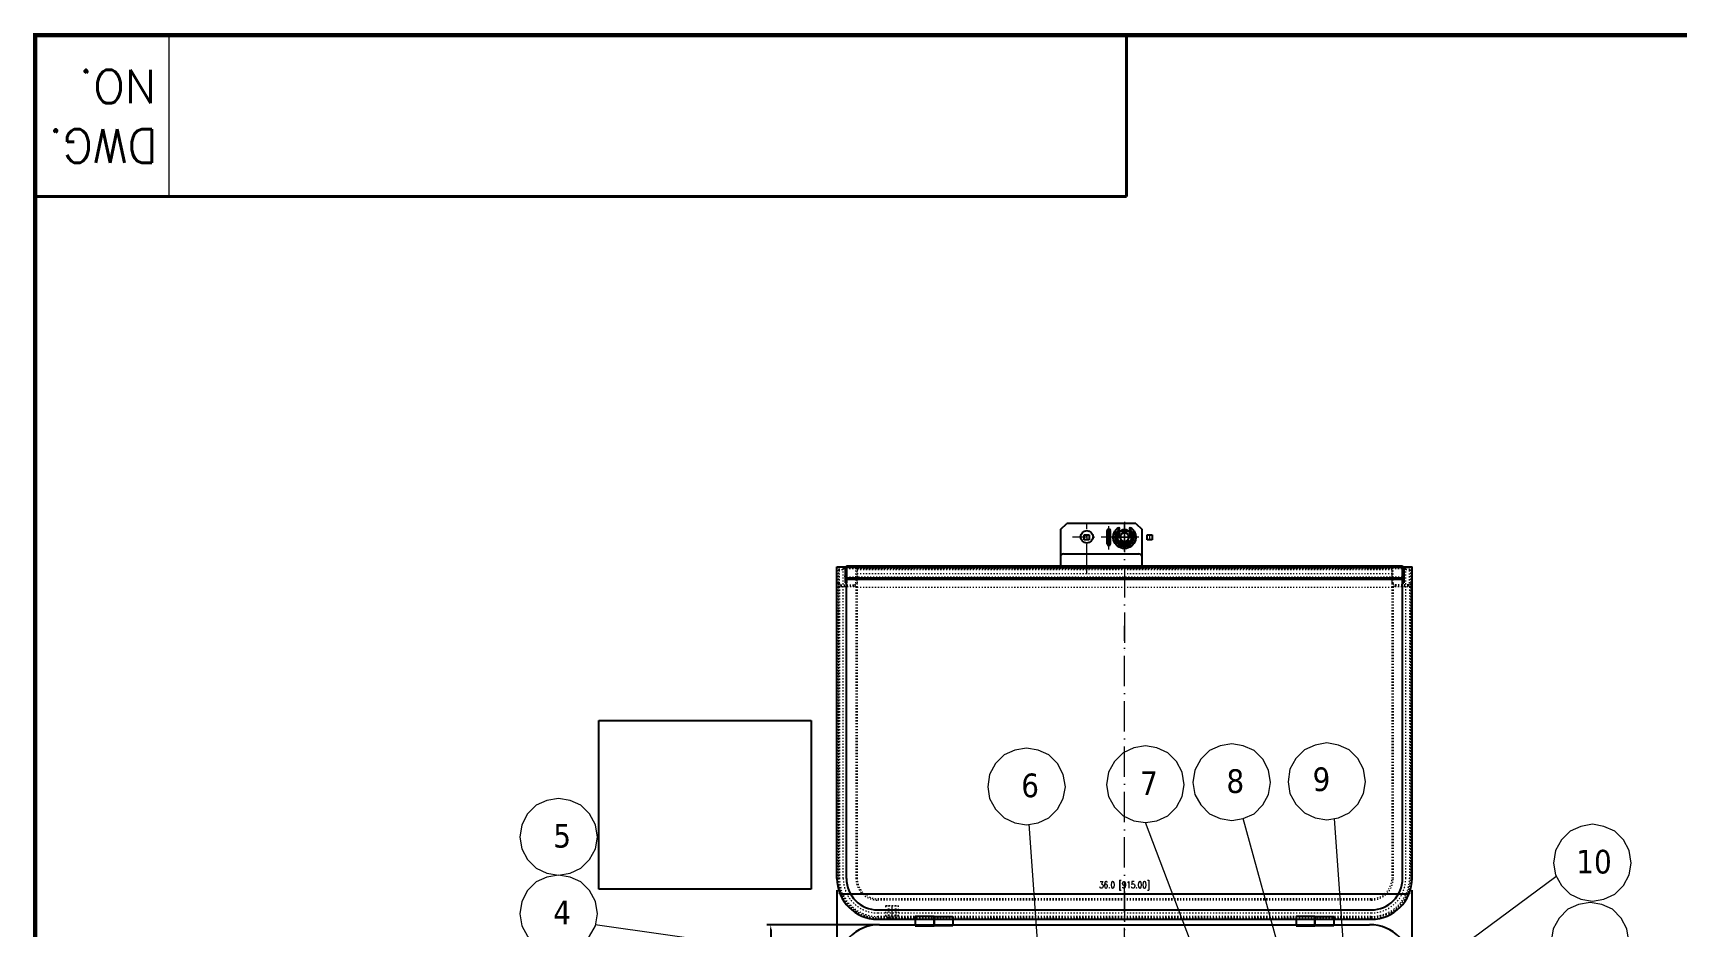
# Model space of a CAD drawing. Header units: millimetres. Extents: x 8127 to 36426, y -6229 to 13228.
# Drawn here: x 18832 to 21447, y 11394 to 12814 of the extents above; entities that cross this region are included whole.
import ezdxf

# ---------------------------------------------------------------- set-up
doc = ezdxf.new("R2010")
doc.units = ezdxf.units.MM
doc.header["$LTSCALE"] = 4
doc.linetypes.add('ACAD_ISO03W100', pattern=[1.18, 0.47, -0.71])
doc.linetypes.add('ACAD_ISO10W100', pattern=[18, 12, -3, 0, -3])
doc.layers.add('1', color=12, linetype='Continuous')
doc.layers.add('2', color=3, linetype='Continuous')
doc.layers.add('标注、文本', color=3, linetype='Continuous', lineweight=25)
doc.layers.add('铁心', color=3, linetype='Continuous', lineweight=0)
doc.styles.add('ROMANS', font='romans.shx', dxfattribs={"bigfont": 'whgtxt.shx'})
doc.styles.add('Tahoma$001', font='tahoma.ttf', dxfattribs={"height": 2.159784})
doc.styles.add('TH_GBDIM', font='romans.shx', dxfattribs={"width": 0.8, "bigfont": 'gbcbig.shx'})
doc.dimstyles.new('TH_GBDIM1', dxfattribs={"dimscale": 3, "dimtxt": 3.5, "dimasz": 2.5, "dimexe": 2, "dimexo": 0, "dimgap": 1.5, "dimtad": 1, "dimdec": 1, "dimlfac": 0.03937, "dimzin": 0, "dimdsep": 46, "dimtxsty": 'TH_GBDIM', "dimcen": 2.5, "dimclrd": 3, "dimclre": 256, "dimclrt": 2, "dimadec": 0, "dimazin": 0, "dimtfac": 0.714286, "dimtdec": 1, "dimtmove": 0, "dimatfit": 3, "dimfxl": 1, "dimtzin": 0, "dimlwd": -1, "dimlwe": -1, "dimarcsym": 0})
picture_1 = doc.add_image_def('image2.png', size_in_pixel=(276, 219))

# ---------------------------------------------------------------- blocks, each defined once
blk = doc.blocks.new('*D297')
at = {"layer": 'Defpoints', "color": 0, "transparency": 16777216}
for p in [(21026.5, 11445.4), (21026.5, 11328.7), (20111.5, 11218.7)]:
    blk.add_point(p, dxfattribs=at)
at = {"layer": '标注、文本', "transparency": 16777216}
for p, q in [((20111.5, 11218.7), (20111.5, 11451.4)), ((21026.5, 11328.7), (21026.5, 11451.4))]:
    blk.add_line(p, q, dxfattribs=at)
at = {"layer": '标注、文本', "color": 3, "transparency": 16777216}
blk.add_line((20119, 11445.4), (21019, 11445.4), dxfattribs=at)
for points in [[(20119, 11446.6), (20119, 11444.1), (20111.5, 11445.4)], [(21019, 11446.6), (21019, 11444.1), (21026.5, 11445.4)]]:
    blk.add_solid(points, dxfattribs=at)
at = {"layer": '标注、文本', "color": 2, "transparency": 16777216, "insert": (20569, 11457.9), "char_height": 10.5, "attachment_point": 5, "style": 'TH_GBDIM'}
blk.add_mtext('36.0 [915.00]', dxfattribs=at)
blk = doc.blocks.new('*D298')
at = {"layer": 'Defpoints', "color": 0, "transparency": 16777216}
for p in [(20179, 11396.2), (20006.1, 10591.2), (20136.5, 10591.2)]:
    blk.add_point(p, dxfattribs=at)
at = {"layer": '标注、文本', "transparency": 16777216}
for p, q in [((20179, 11396.2), (20000.1, 11396.2)), ((20136.5, 10591.2), (20000.1, 10591.2))]:
    blk.add_line(p, q, dxfattribs=at)
at = {"layer": '标注、文本', "color": 3, "transparency": 16777216}
blk.add_line((20006.1, 11388.7), (20006.1, 10598.7), dxfattribs=at)
for points in [[(20004.8, 11388.7), (20007.3, 11388.7), (20006.1, 11396.2)], [(20004.8, 10598.7), (20007.3, 10598.7), (20006.1, 10591.2)]]:
    blk.add_solid(points, dxfattribs=at)
at = {"layer": '标注、文本', "color": 2, "transparency": 16777216, "insert": (19993.6, 10993.7), "char_height": 10.5, "attachment_point": 5, "rotation": 90, "style": 'TH_GBDIM'}
blk.add_mtext('31.7 [805.00]', dxfattribs=at)
blk = doc.blocks.new('huuuuu')
at = {"layer": '标注、文本'}
for p, q in [((2121.7, -5563.7), (2123.2, -5566.3)), ((2138.2, -5566.3), (2139.7, -5563.7))]:
    blk.add_line(p, q, dxfattribs=at)
at = {"layer": '标注、文本', "color": 1, "linetype": 'ACAD_ISO10W100', "lineweight": 18}
for p, q in [((2130.7, -5602.1), (2130.7, -5556.6)), ((2108, -5579.3), (2153.5, -5579.3))]:
    blk.add_line(p, q, dxfattribs=at)
at = {"layer": '标注、文本', "color": 2, "linetype": 'ACAD_ISO03W100', "lineweight": 18}
for p, q in [((2113.7, -5573.3), (2117, -5573.3)), ((2113.7, -5585.3), (2117, -5585.3)), ((2144.5, -5573.3), (2147.7, -5573.3)), ((2144.5, -5585.3), (2147.7, -5585.3))]:
    blk.add_line(p, q, dxfattribs=at)
at = {"layer": '标注、文本'}
for radius in [18, 15]:
    blk.add_arc((2130.7, -5579.3), radius, 120, 60, dxfattribs=at)

msp = doc.modelspace()

# ---------------------------------------------------------------- linework, layer by layer
at = {"layer": '1', "color": 0, "lineweight": 40}
for p in [(20572.01, 12810.74), (18835.42, 12554.2)]:
    msp.add_line(p, (20572.01, 12554.2), dxfattribs=at)
at = {"layer": '1', "color": 0, "lineweight": 40, "const_width": 6.91}
msp.add_lwpolyline([(18835.42, 7364.16), (26413.28, 7364.16), (26413.28, 12810.74), (18835.42, 12810.74), (18835.42, 7364.16)], dxfattribs=at)
at = {"layer": '2', "lineweight": 13}
msp.add_line((19048.55, 12810.74), (19048.55, 12554.2), dxfattribs=at)
at = {"layer": '标注、文本'}
for p, q in [((20466.97, 12024.34), (20476.97, 12034.34)), ((20586.97, 12034.34), (20476.97, 12034.34)), ((20586.97, 12034.34), (20596.97, 12024.34)), ((20466.97, 12024.34), (20466.97, 11964.34)), ((20504.97, 12008.34), (20504.97, 12016.34)), ((20504.97, 12016.34), (20512.97, 12016.34)), ((20512.97, 12008.34), (20504.97, 12008.34)), ((20512.97, 12016.34), (20512.97, 12008.34)), ((20541.47, 12001.56), (20541.47, 12023.06)), ((20541.97, 12001.34), (20541.97, 12023.34)), ((20545.97, 12001.34), (20545.97, 12023.34)), ((20546.47, 12001.56), (20546.47, 12023.06)), ((20561.72, 12022.32), (20557.24, 12008.53)), ((20557.24, 12008.53), (20568.97, 12000)), ((20561.72, 12022.32), (20576.22, 12022.32)), ((20562.47, 12010.84), (20562.47, 12013.84)), ((20568.97, 12000), (20580.7, 12008.53)), ((20575.47, 12010.84), (20575.47, 12013.84)), ((20580.7, 12008.53), (20576.22, 12022.32)), ((20596.97, 11964.34), (20596.97, 12024.34)), ((20604.97, 12008.34), (20604.97, 12016.34)), ((20604.97, 12016.34), (20612.97, 12016.34)), ((20612.97, 12008.34), (20604.97, 12008.34)), ((20612.97, 12016.34), (20612.97, 12008.34)), ((20471.97, 11985.75), (20591.97, 11985.75)), ((20111.47, 11469.84), (20111.47, 11965.34)), ((20111.47, 11965.34), (20126.47, 11965.34)), ((20113.51, 11964.84), (20115.51, 11964.84)), ((20122.47, 11964.84), (20115.47, 11964.84)), ((20121.47, 11964.84), (21016.47, 11964.84)), ((20124.47, 11962.84), (20124.47, 11939.84)), ((20126.47, 11952.34), (20124.47, 11952.34)), ((20126.47, 11966.84), (21011.47, 11966.84)), ((20126.47, 11966.84), (20126.47, 11964.84)), ((20126.47, 11469.84), (20126.47, 11965.34)), ((20126.47, 11964.84), (21011.47, 11964.84)), ((20126.47, 11962.84), (20126.47, 11939.84)), ((20141.51, 11964.84), (20143.51, 11964.84)), ((20466.97, 11974.34), (20466.97, 11964.34)), ((20466.97, 11964.34), (20596.97, 11964.34)), ((20596.97, 11964.34), (20596.97, 11974.34)), ((20996.43, 11964.84), (20994.43, 11964.84)), ((21011.47, 11966.84), (21011.47, 11964.84)), ((21011.47, 11965.34), (21026.47, 11965.34)), ((21011.47, 11469.84), (21011.47, 11965.34)), ((21011.47, 11962.84), (21011.47, 11939.84)), ((21011.47, 11952.34), (21013.47, 11952.34)), ((21013.47, 11962.84), (21013.47, 11939.84)), ((21015.47, 11964.84), (21022.47, 11964.84)), ((21024.43, 11964.84), (21022.43, 11964.84)), ((21026.47, 11469.84), (21026.47, 11965.34)), ((20126.47, 11947.34), (20124.47, 11947.34)), ((20126.47, 11939.84), (20124.47, 11939.84)), ((20126.47, 11947.84), (21011.47, 11947.84)), ((20126.47, 11945.84), (21011.47, 11945.84)), ((21011.47, 11947.34), (21013.47, 11947.34)), ((21011.47, 11939.84), (21013.47, 11939.84)), ((20188.97, 11426.34), (20189.47, 11426.84)), ((20176.47, 11419.84), (20961.47, 11419.84)), ((20176.47, 11404.84), (20961.47, 11404.84)), ((20235.97, 11409.24), (20235.97, 11394.24)), ((20265.97, 11409.24), (20235.97, 11409.24)), ((20265.97, 11409.24), (20265.97, 11394.24)), ((20265.97, 11394.24), (20265.97, 11409.24)), ((20265.97, 11394.24), (20265.97, 11409.24)), ((20265.97, 11409.24), (20295.97, 11409.24)), ((20295.97, 11409.24), (20295.97, 11394.24)), ((20871.97, 11409.24), (20841.97, 11409.24)), ((20841.97, 11409.24), (20841.97, 11394.24)), ((20871.97, 11409.24), (20871.97, 11394.24)), ((20871.97, 11394.24), (20871.97, 11409.24)), ((20871.97, 11409.24), (20901.97, 11409.24)), ((20871.97, 11394.24), (20871.97, 11409.24)), ((20901.97, 11409.24), (20901.97, 11394.24)), ((20178.97, 11396.24), (20958.97, 11396.24)), ((20235.97, 11394.24), (20265.97, 11394.24)), ((20295.97, 11394.24), (20265.97, 11394.24)), ((20841.97, 11394.24), (20871.97, 11394.24)), ((20901.97, 11394.24), (20871.97, 11394.24))]:
    msp.add_line(p, q, dxfattribs=at)
at = {"layer": '标注、文本', "color": 1, "linetype": 'ACAD_ISO10W100', "lineweight": 18}
for p, q in [((20508.99, 11953.39), (20508.99, 12034.93)), ((20543.97, 11992.86), (20543.97, 12029.85)), ((20568.97, 12036.66), (20568.97, 11821.42)), ((20568.97, 12029.1), (20568.97, 11995.57)), ((20579.9, 12012.34), (20485.96, 12012.34)), ((20508.97, 12016.34), (20508.97, 12008.34)), ((20543.97, 12021.34), (20543.97, 11999.34)), ((20553.11, 12012.34), (20584.84, 12012.34)), ((20568.97, 12003.8), (20568.97, 12020.88)), ((20608.97, 12016.34), (20608.97, 12008.34)), ((20128.38, 11949.84), (20123.06, 11949.84)), ((21009.56, 11949.84), (21014.89, 11949.84)), ((20568.97, 11198.93), (20568.97, 11871.22)), ((20198.97, 11426.84), (20198.97, 11406.84)), ((20568.97, 11448.79), (20568.97, 10615.58))]:
    msp.add_line(p, q, dxfattribs=at)
at = {"layer": '标注、文本', "color": 2, "linetype": 'ACAD_ISO03W100', "lineweight": 18}
for p, q in [((20113.51, 11964.84), (20113.51, 11938.84)), ((20113.97, 11960.84), (20113.97, 11469.83)), ((20113.97, 11960.84), (20121.47, 11960.84)), ((20115.51, 11938.84), (20115.51, 11964.84)), ((20121.47, 11469.84), (20121.47, 11965.34)), ((20121.47, 11964.84), (20121.47, 11960.84)), ((20121.47, 11962.84), (21016.47, 11962.84)), ((20141.51, 11938.84), (20141.51, 11964.84)), ((20143.47, 11962.84), (20994.47, 11962.84)), ((20143.47, 11932.84), (20143.47, 11962.84)), ((20143.47, 11960.84), (20994.47, 11960.84)), ((20143.47, 11954.84), (20994.47, 11954.84)), ((20143.51, 11964.84), (20143.51, 11938.84)), ((20466.97, 11966.34), (20596.97, 11966.34)), ((20994.43, 11964.84), (20994.43, 11938.84)), ((20994.47, 11962.84), (20994.47, 11932.84)), ((20996.43, 11938.84), (20996.43, 11964.84)), ((21016.47, 11469.84), (21016.47, 11965.34)), ((21016.47, 11964.84), (21016.47, 11960.84)), ((21016.47, 11960.84), (21023.97, 11960.84)), ((21022.43, 11938.84), (21022.43, 11964.84)), ((21023.97, 11960.84), (21023.97, 11469.83)), ((21024.43, 11964.84), (21024.43, 11938.84)), ((20113.47, 11933.84), (20113.47, 11470.33)), ((20113.47, 11933.84), (20143.47, 11933.84)), ((20115.47, 11933.84), (20115.47, 11470.33)), ((20117.51, 11936.84), (20139.51, 11936.84)), ((20117.51, 11934.84), (20139.51, 11934.84)), ((20126.47, 11949.34), (21011.47, 11949.34)), ((20126.47, 11947.34), (21011.47, 11947.34)), ((20141.47, 11933.84), (20141.47, 11470.33)), ((20143.47, 11933.84), (20143.47, 11470.33)), ((20143.47, 11932.84), (20994.47, 11932.84)), ((20994.47, 11933.84), (20994.47, 11470.33)), ((20994.47, 11933.84), (21024.47, 11933.84)), ((20996.47, 11933.84), (20996.47, 11470.33)), ((21020.43, 11936.84), (20998.43, 11936.84)), ((21020.43, 11934.84), (20998.43, 11934.84)), ((21022.47, 11933.84), (21022.47, 11470.33)), ((21024.47, 11933.84), (21024.47, 11470.33)), ((20961.47, 11437.33), (20176.47, 11437.33)), ((20961.47, 11435.33), (20176.47, 11435.33)), ((20189.47, 11426.84), (20208.47, 11426.84)), ((20192.97, 11426.84), (20192.97, 11406.84)), ((20193.97, 11426.84), (20193.97, 11406.84)), ((20203.97, 11426.84), (20203.97, 11406.84)), ((20204.97, 11426.84), (20204.97, 11406.84)), ((20208.47, 11426.84), (20208.97, 11426.34)), ((20176.47, 11414.84), (20961.47, 11414.84)), ((20961.47, 11409.33), (20176.47, 11409.33)), ((20176.47, 11407.33), (20961.47, 11407.33)), ((20961.47, 11407.33), (20176.47, 11407.33)), ((20188.97, 11409.84), (20188.97, 11426.34)), ((20188.97, 11426.34), (20208.97, 11426.34)), ((20188.97, 11409.84), (20191.97, 11406.84)), ((20208.97, 11409.84), (20188.97, 11409.84)), ((20205.97, 11406.84), (20191.97, 11406.84)), ((20205.97, 11406.84), (20208.97, 11409.84)), ((20208.97, 11426.34), (20208.97, 11409.84)), ((20235.97, 11395.7), (20235.97, 11401.74)), ((20265.97, 11407.77), (20265.97, 11401.74)), ((20265.97, 11398.1), (20265.97, 11404.14)), ((20871.97, 11407.77), (20871.97, 11401.74)), ((20901.97, 11395.7), (20901.97, 11401.74))]:
    msp.add_line(p, q, dxfattribs=at)
at = {"layer": '标注、文本'}
for centre, radius in [((20508.99, 12012.93), 10), ((20568.97, 12012.34), 12.33), ((20568.97, 12012.34), 7)]:
    msp.add_circle(centre, radius, dxfattribs=at)
for centre, radius, start, end in [((20543.97, 12023.06), 2.5, 0, 180), ((20543.97, 12023.34), 2, 0, 180), ((20568.97, 12013.84), 6.5, 0, 180), ((20568.97, 12010.84), 6.5, 180, 0), ((20471.97, 11980.75), 5, 90, 180), ((20543.97, 12001.56), 2.5, 180, 0), ((20543.97, 12001.34), 2, 180, 0), ((20591.97, 11980.75), 5, 0, 90), ((20122.47, 11962.84), 2, 0, 90), ((21015.47, 11962.84), 2, 90, 180), ((20176.47, 11469.84), 65, 180, 270), ((20176.47, 11469.84), 50, 180, 270), ((20961.47, 11469.84), 65, 270, 0), ((20961.47, 11469.84), 50, 270, 0), ((20178.97, 11328.74), 67.5, 90, 180), ((20958.97, 11328.74), 67.5, 0, 90)]:
    msp.add_arc(centre, radius, start, end, dxfattribs=at)
at = {"layer": '标注、文本', "color": 2, "linetype": 'ACAD_ISO03W100', "lineweight": 18}
for centre, radius, start, end in [((20117.51, 11938.84), 4, 180, 270), ((20117.51, 11938.84), 2, 180, 270), ((20139.51, 11938.84), 2, 270, 0), ((20139.51, 11938.84), 4, 270, 0), ((20998.43, 11938.84), 4, 180, 270), ((20998.43, 11938.84), 2, 180, 270), ((21020.43, 11938.84), 2, 270, 0), ((21020.43, 11938.84), 4, 270, 0), ((20176.47, 11470.33), 63, 180, 270), ((20176.47, 11469.83), 62.5, 180, 270), ((20176.47, 11470.33), 61, 180, 270), ((20176.47, 11469.84), 55, 180, 270), ((20176.47, 11470.33), 35, 180, 270), ((20176.47, 11470.33), 33, 180, 270), ((20961.47, 11470.33), 33, 270, 0), ((20961.47, 11470.33), 63, 270, 0), ((20961.47, 11470.33), 35, 270, 0), ((20961.47, 11470.33), 61, 270, 0), ((20961.47, 11469.84), 55, 270, 0), ((20961.47, 11469.83), 62.5, 270, 0)]:
    msp.add_arc(centre, radius, start, end, dxfattribs=at)
at = {"layer": '铁心', "lineweight": 13}
for points in [[(20474.87, 11615.4), (20471.55, 11635.28), (20462.52, 11652.45), (20448.66, 11666.3), (20431.49, 11673.83), (20413.12, 11677.15), (20394.45, 11673.83), (20377.58, 11666.3), (20363.73, 11652.45), (20354.39, 11635.28), (20351.38, 11615.4), (20354.39, 11596.73), (20363.73, 11579.86), (20377.58, 11566.01), (20394.45, 11558.18), (20413.12, 11555.16), (20431.49, 11558.18), (20448.66, 11566.01), (20462.52, 11579.86), (20471.55, 11596.73)], [(20664.03, 11618.83), (20660.72, 11638.7), (20651.68, 11655.87), (20637.83, 11669.73), (20620.66, 11677.26), (20602.29, 11680.57), (20583.61, 11677.26), (20566.75, 11669.73), (20552.89, 11655.87), (20543.55, 11638.7), (20540.54, 11618.83), (20543.55, 11600.15), (20552.89, 11583.29), (20566.75, 11569.43), (20583.61, 11561.6), (20602.29, 11558.59), (20620.66, 11561.6), (20637.83, 11569.43), (20651.68, 11583.29), (20660.72, 11600.15)], [(20801.39, 11622.15), (20798.08, 11642.03), (20789.04, 11659.19), (20775.19, 11673.05), (20758.02, 11680.58), (20739.65, 11683.89), (20720.98, 11680.58), (20704.11, 11673.05), (20690.25, 11659.19), (20680.92, 11642.03), (20677.91, 11622.15), (20680.92, 11603.47), (20690.25, 11586.61), (20704.11, 11572.75), (20720.98, 11564.92), (20739.65, 11561.91), (20758.02, 11564.92), (20775.19, 11572.75), (20789.04, 11586.61), (20798.08, 11603.47)], [(20952.61, 11623.44), (20949.29, 11643.32), (20940.26, 11660.49), (20926.4, 11674.34), (20909.23, 11681.87), (20890.86, 11685.18), (20872.19, 11681.87), (20855.32, 11674.34), (20841.47, 11660.49), (20832.13, 11643.32), (20829.12, 11623.44), (20832.13, 11604.77), (20841.47, 11587.9), (20855.32, 11574.05), (20872.19, 11566.21), (20890.86, 11563.2), (20909.23, 11566.21), (20926.4, 11574.05), (20940.26, 11587.9), (20949.29, 11604.77)], [(19730.27, 11535.29), (19726.96, 11555.17), (19717.92, 11572.34), (19704.07, 11586.19), (19686.9, 11593.72), (19668.53, 11597.03), (19649.85, 11593.72), (19632.99, 11586.19), (19619.13, 11572.34), (19609.8, 11555.17), (19606.78, 11535.29), (19609.8, 11516.62), (19619.13, 11499.75), (19632.99, 11485.9), (19649.85, 11478.06), (19668.53, 11475.05), (19686.9, 11478.06), (19704.07, 11485.9), (19717.92, 11499.75), (19726.96, 11516.62)], [(21375.28, 11494.09), (21371.96, 11513.97), (21362.93, 11531.14), (21349.07, 11544.99), (21331.91, 11552.52), (21313.53, 11555.84), (21294.86, 11552.52), (21277.99, 11544.99), (21264.14, 11531.14), (21254.8, 11513.97), (21251.79, 11494.09), (21254.8, 11475.42), (21264.14, 11458.55), (21277.99, 11444.7), (21294.86, 11436.87), (21313.53, 11433.86), (21331.91, 11436.87), (21349.07, 11444.7), (21362.93, 11458.55), (21371.96, 11475.42)], [(19730.27, 11413.31), (19726.96, 11433.19), (19717.92, 11450.36), (19704.07, 11464.21), (19686.9, 11471.74), (19668.53, 11475.05), (19649.85, 11471.74), (19632.99, 11464.21), (19619.13, 11450.36), (19609.8, 11433.19), (19606.78, 11413.31), (19609.8, 11394.64), (19619.13, 11377.77), (19632.99, 11363.91), (19649.85, 11356.08), (19668.53, 11353.07), (19686.9, 11356.08), (19704.07, 11363.91), (19717.92, 11377.77), (19726.96, 11394.64)], [(21371.62, 11369.79), (21368.31, 11389.67), (21359.27, 11406.84), (21345.42, 11420.69), (21328.25, 11428.22), (21309.88, 11431.54), (21291.2, 11428.22), (21274.34, 11420.69), (21260.48, 11406.84), (21251.14, 11389.67), (21248.13, 11369.79), (21251.14, 11351.12), (21260.48, 11334.25), (21274.34, 11320.4), (21291.2, 11312.57), (21309.88, 11309.56), (21328.25, 11312.57), (21345.42, 11320.4), (21359.27, 11334.25), (21368.31, 11351.12)]]:
    msp.add_lwpolyline(points, close=True, dxfattribs=at)
for points in [[(20708.9, 11278.03), (20602.29, 11558.59), (20602.29, 11558.59)], [(20818.97, 11343.74), (20758.02, 11564.92), (20758.02, 11564.92)], [(20919.61, 11334.76), (20903.24, 11565.23), (20903.24, 11565.23)], [(20464.21, 10897.48), (20417.52, 11555.88), (20417.52, 11555.88)], [(21034.29, 11308.91), (21255.25, 11472.63), (21255.25, 11472.63)], [(20532.47, 11281.74), (19726.73, 11396), (19726.73, 11396)]]:
    msp.add_lwpolyline(points, dxfattribs=at)

# ---------------------------------------------------------------- block references
at = {"layer": '标注、文本', "xscale": -1}
msp.add_blockref('huuuuu', (22699.68, 17591.66), dxfattribs=at)

# ---------------------------------------------------------------- texts
at = {"layer": '2', "lineweight": 13, "style": 'ROMANS'}
for s, p in [('NO.', (19028.41, 12755.57)), ('DWG.', (19030.31, 12661.05))]:
    msp.add_text(s, height=53.282, rotation=180, dxfattribs=at).set_placement(p)
at = {"layer": '铁心', "lineweight": 13, "style": 'Tahoma$001'}
for s, height, p in [('6', 37.59, (20404.64, 11598.98)), ('7', 37.59, (20593.8, 11602.4)), ('8', 37.59, (20731.17, 11605.73)), ('9', 37.59, (20868.25, 11608.71)), ('5', 37.59, (19660.04, 11518.87)), ('10', 37.589, (21287.85, 11477.67)), ('4', 37.59, (19660.04, 11396.89))]:
    msp.add_text(s, height=height, dxfattribs=at).set_placement(p)

# ---------------------------------------------------------------- dimensions: what is measured, and where the dimension line sits
at = {"layer": '标注、文本'}
dim = msp.add_linear_dim(base=(21026.47, 11445.4), p1=(20111.47, 11218.74), p2=(21026.47, 11328.74), dimstyle='TH_GBDIM1', dxfattribs=at)
dim.commit()
dim.dimension.update_dxf_attribs({"geometry": '*D297', "text_midpoint": (20568.97, 11457.9)})
dim = msp.add_linear_dim(base=(20006.05, 10591.24), p1=(20178.97, 11396.24), p2=(20136.47, 10591.24), angle=90, dimstyle='TH_GBDIM1', dxfattribs=at)
dim.commit()
dim.dimension.update_dxf_attribs({"geometry": '*D298', "text_midpoint": (19993.55, 10993.74)})

# ---------------------------------------------------------------- pictures from other files: only their frames are drawn
image = msp.add_image(picture_1, insert=(19732.51, 11452.75), size_in_units=(337.71, 267.96), dxfattribs=at)
image.dxf.flags = 7

doc.saveas('drawing.dxf')
